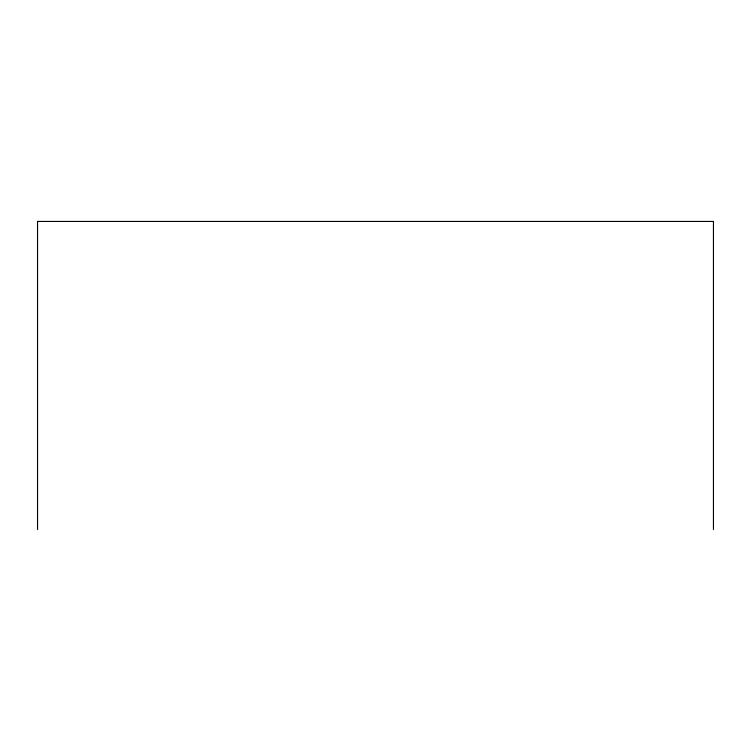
<?xml version="1.0" encoding="UTF-8"?>
<svg xmlns="http://www.w3.org/2000/svg" width="751" height="751" viewBox="0 0 751 751"><rect width="100%" height="100%" fill="white"/><g stroke="black" fill="none" stroke-linecap="round" stroke-linejoin="round"><path stroke-width="1.13" d="M713.45 529.568L713.45 221.432L37.55 221.432L37.55 529.568"/></g></svg>
